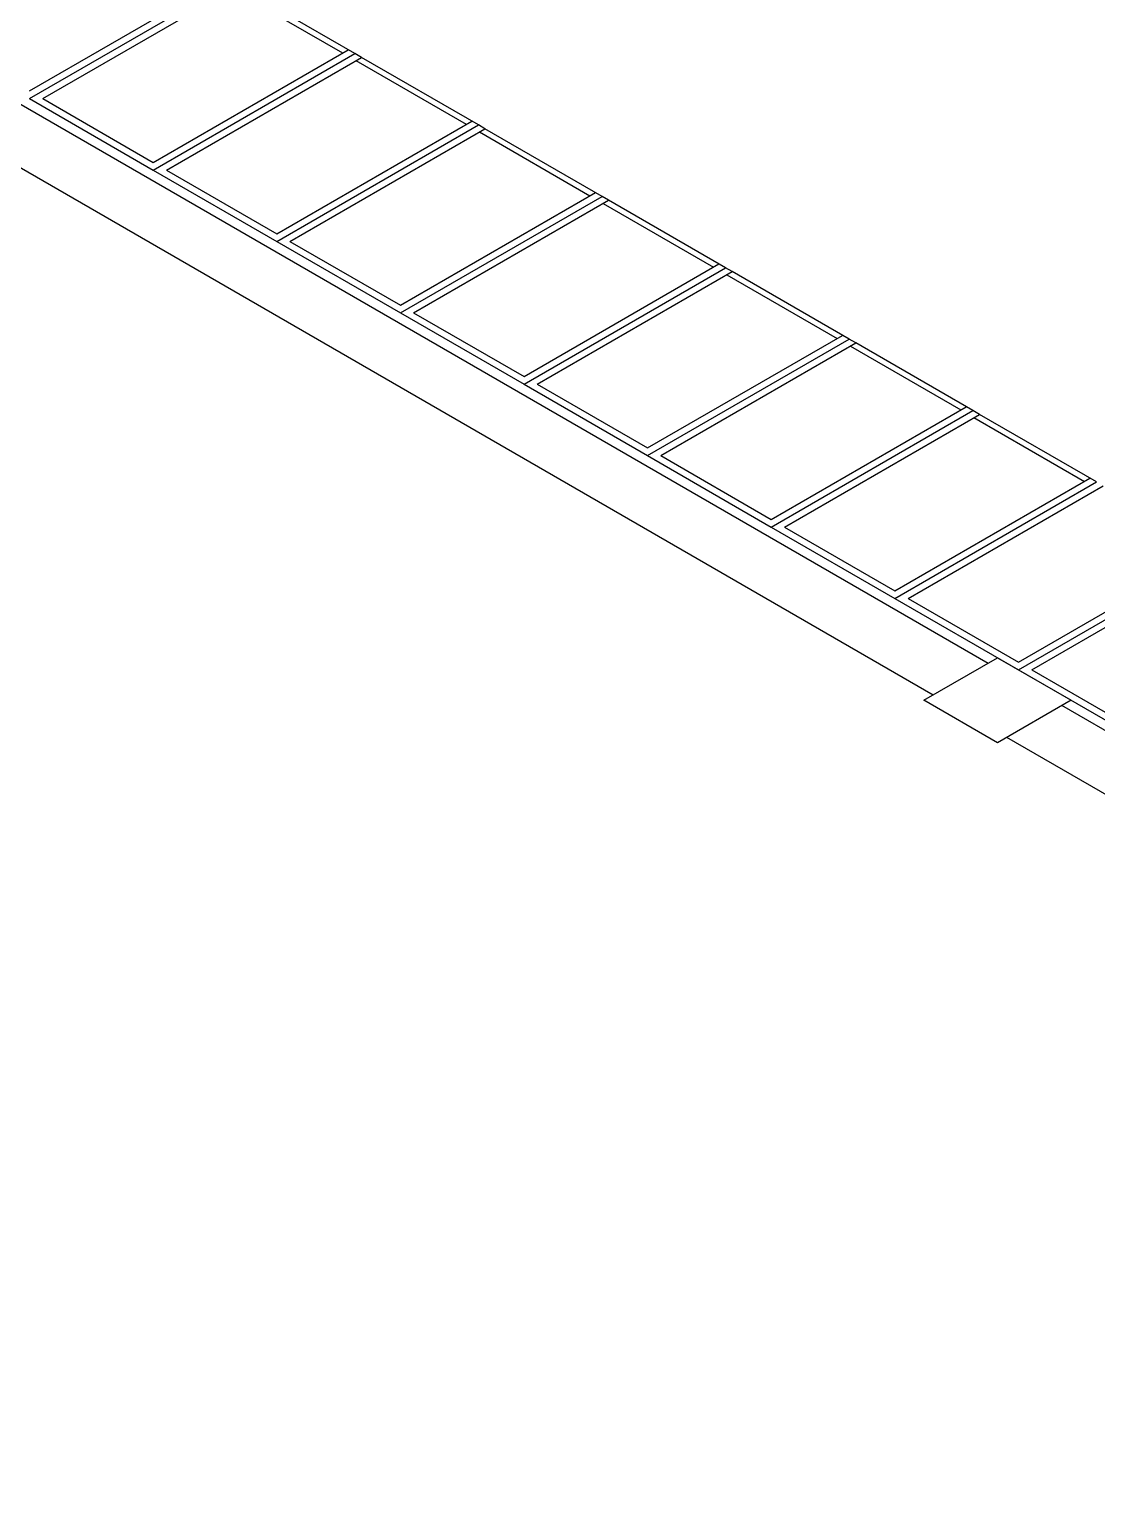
# Model space of a CAD drawing. Header units: millimetres. Extents: x 474.7 to 528.3, y 13.1 to 23.5.
# Drawn here: x 477.123 to 479.174, y 14.697 to 17.531 of the extents above; entities that cross this region are included whole.
import ezdxf

# ---------------------------------------------------------------- set-up
doc = ezdxf.new("R2010")
doc.units = ezdxf.units.MM
doc.header["$LTSCALE"] = 2.5
doc.layers.add('I-ARQ', color=8, linetype='Continuous')

msp = doc.modelspace()

# ---------------------------------------------------------------- linework, layer by layer
at = {"layer": 'I-ARQ', "extrusion": (0, 0.816497, 0.57735)}
for p, q in [((475.0025, 18.6019, 5.6003), (478.9658, 16.3136, 8.8363)), ((474.8964, 18.5406, 5.6869), (478.8598, 16.2524, 8.9229)), ((477.1231, 17.4126, 7.2821), (477.4979, 17.629, 6.9761)), ((477.1231, 17.3979, 7.3029), (477.5106, 17.6217, 6.9865)), ((477.1231, 17.3979, 7.3029), (477.5106, 17.6217, 6.9865)), ((477.1486, 17.3979, 7.3029), (477.5233, 17.6143, 6.9969)), ((477.7482, 17.4845, 7.1805), (477.5233, 17.6143, 6.9969)), ((477.3607, 17.2755, 7.4761), (477.7355, 17.4918, 7.1701)), ((477.3607, 17.2608, 7.4969), (477.7482, 17.4845, 7.1805)), ((477.3607, 17.2608, 7.4969), (477.7482, 17.4845, 7.1805)), ((477.7609, 17.4771, 7.1909), (477.7482, 17.4845, 7.1805)), ((477.3861, 17.2608, 7.4969), (477.7609, 17.4771, 7.1909)), ((477.9858, 17.3473, 7.3745), (477.7609, 17.4771, 7.1909)), ((477.1231, 17.3979, 7.3029), (477.3607, 17.2608, 7.4969)), ((477.1486, 17.3979, 7.3029), (477.3607, 17.2755, 7.4761)), ((477.5983, 17.1383, 7.6701), (477.973, 17.3547, 7.3641)), ((477.5983, 17.1236, 7.6909), (477.9858, 17.3473, 7.3745)), ((477.5983, 17.1236, 7.6909), (477.9858, 17.3473, 7.3745)), ((477.9985, 17.34, 7.3849), (477.9858, 17.3473, 7.3745)), ((477.6237, 17.1236, 7.6909), (477.9985, 17.34, 7.3849)), ((478.2234, 17.2102, 7.5685), (477.9985, 17.34, 7.3849)), ((477.3607, 17.2608, 7.4969), (477.5983, 17.1236, 7.6909)), ((477.3861, 17.2608, 7.4969), (477.5983, 17.1383, 7.6701)), ((477.8359, 17.0011, 7.8641), (478.2106, 17.2175, 7.5581)), ((477.8359, 16.9864, 7.8849), (478.2234, 17.2102, 7.5685)), ((477.8359, 16.9864, 7.8849), (478.2234, 17.2102, 7.5685)), ((477.8613, 16.9864, 7.8849), (478.2361, 17.2028, 7.5789)), ((478.2361, 17.2028, 7.5789), (478.2234, 17.2102, 7.5685)), ((478.4609, 17.073, 7.7625), (478.2361, 17.2028, 7.5789)), ((477.5983, 17.1236, 7.6909), (477.8359, 16.9864, 7.8849)), ((477.6237, 17.1236, 7.6909), (477.8359, 17.0011, 7.8641)), ((478.0735, 16.864, 8.0581), (478.4482, 17.0803, 7.7521)), ((478.0735, 16.8493, 8.0789), (478.4609, 17.073, 7.7625)), ((478.0735, 16.8493, 8.0789), (478.4609, 17.073, 7.7625)), ((478.0989, 16.8493, 8.0789), (478.4737, 17.0656, 7.7729)), ((478.4737, 17.0656, 7.7729), (478.4609, 17.073, 7.7625)), ((478.6985, 16.9358, 7.9565), (478.4737, 17.0656, 7.7729)), ((477.8359, 16.9864, 7.8849), (478.0735, 16.8493, 8.0789)), ((477.8613, 16.9864, 7.8849), (478.0735, 16.864, 8.0581)), ((478.311, 16.7268, 8.2521), (478.6858, 16.9432, 7.9461)), ((478.311, 16.7121, 8.2729), (478.6985, 16.9358, 7.9565)), ((478.311, 16.7121, 8.2729), (478.6985, 16.9358, 7.9565)), ((478.3365, 16.7121, 8.2729), (478.7113, 16.9285, 7.9669)), ((478.7113, 16.9285, 7.9669), (478.6985, 16.9358, 7.9565)), ((478.9361, 16.7986, 8.1505), (478.7113, 16.9285, 7.9669)), ((478.0735, 16.8493, 8.0789), (478.311, 16.7121, 8.2729)), ((478.0989, 16.8493, 8.0789), (478.311, 16.7268, 8.2521)), ((478.5486, 16.5896, 8.4461), (478.9234, 16.806, 8.1401)), ((478.5486, 16.5749, 8.4668), (478.9361, 16.7986, 8.1505)), ((478.5486, 16.5749, 8.4668), (478.9361, 16.7986, 8.1505)), ((478.5741, 16.5749, 8.4668), (478.9489, 16.7913, 8.1608)), ((478.9489, 16.7913, 8.1608), (478.9361, 16.7986, 8.1505)), ((479.1737, 16.6615, 8.3444), (478.9489, 16.7913, 8.1608)), ((478.311, 16.7121, 8.2729), (478.5486, 16.5749, 8.4668)), ((478.3365, 16.7121, 8.2729), (478.5486, 16.5896, 8.4461)), ((478.7862, 16.4524, 8.64), (479.161, 16.6688, 8.3341)), ((478.7862, 16.4377, 8.6608), (479.1737, 16.6615, 8.3444)), ((478.7862, 16.4377, 8.6608), (479.1737, 16.6615, 8.3444)), ((478.8117, 16.4377, 8.6608), (479.1864, 16.6541, 8.3548)), ((478.5486, 16.5749, 8.4668), (478.7862, 16.4377, 8.6608)), ((478.5741, 16.5749, 8.4668), (478.7862, 16.4524, 8.64)), ((479.0238, 16.3153, 8.834), (479.3986, 16.5316, 8.528)), ((479.0238, 16.3006, 8.8548), (479.4113, 16.5243, 8.5384)), ((479.0238, 16.3006, 8.8548), (479.4113, 16.5243, 8.5384)), ((479.0493, 16.3006, 8.8548), (479.424, 16.5169, 8.5488)), ((478.7862, 16.4377, 8.6608), (479.0238, 16.3006, 8.8548)), ((478.8117, 16.4377, 8.6608), (479.0238, 16.3153, 8.834)), ((478.8421, 16.2422, 8.9374), (478.9835, 16.3238, 8.8219)), ((478.8421, 16.2422, 8.9374), (478.9835, 16.3238, 8.8219)), ((478.9835, 16.3238, 8.8219), (479.1249, 16.2422, 8.9374)), ((478.9835, 16.3238, 8.8219), (479.1249, 16.2422, 8.9374)), ((479.0238, 16.3006, 8.8548), (479.2614, 16.1634, 9.0488)), ((479.0493, 16.3006, 8.8548), (479.2614, 16.1781, 9.028)), ((478.9835, 16.1605, 9.0529), (478.8421, 16.2422, 8.9374)), ((478.9835, 16.1605, 9.0529), (478.8421, 16.2422, 8.9374)), ((479.1249, 16.2422, 8.9374), (478.9835, 16.1605, 9.0529)), ((479.1249, 16.2422, 8.9374), (478.9835, 16.1605, 9.0529)), ((483.311, 13.805, 12.3842), (479.1072, 16.232, 8.9518)), ((483.2049, 13.7437, 12.4708), (479.0012, 16.1708, 9.0384))]:
    msp.add_line(p, q, dxfattribs=at)
at = {"layer": 'I-ARQ', "extrusion": (0, 0.816497, 0.57735), "elevation": 18.4217}
for points in [[(-477.5127, -4.4461), (-477.7249, -4.2339)], [(-477.7503, -4.2085), (-477.9624, -3.9964)], [(-477.9879, -3.9709), (-478.2, -3.7588)], [(-478.2255, -3.7333), (-478.4376, -3.5212)], [(-478.4631, -3.4957), (-478.6752, -3.2836)], [(-478.7007, -3.2581), (-478.9128, -3.046)], [(-478.9382, -3.0205), (-479.1504, -2.8084)]]:
    msp.add_lwpolyline(points, dxfattribs=at)

doc.saveas('drawing.dxf')
